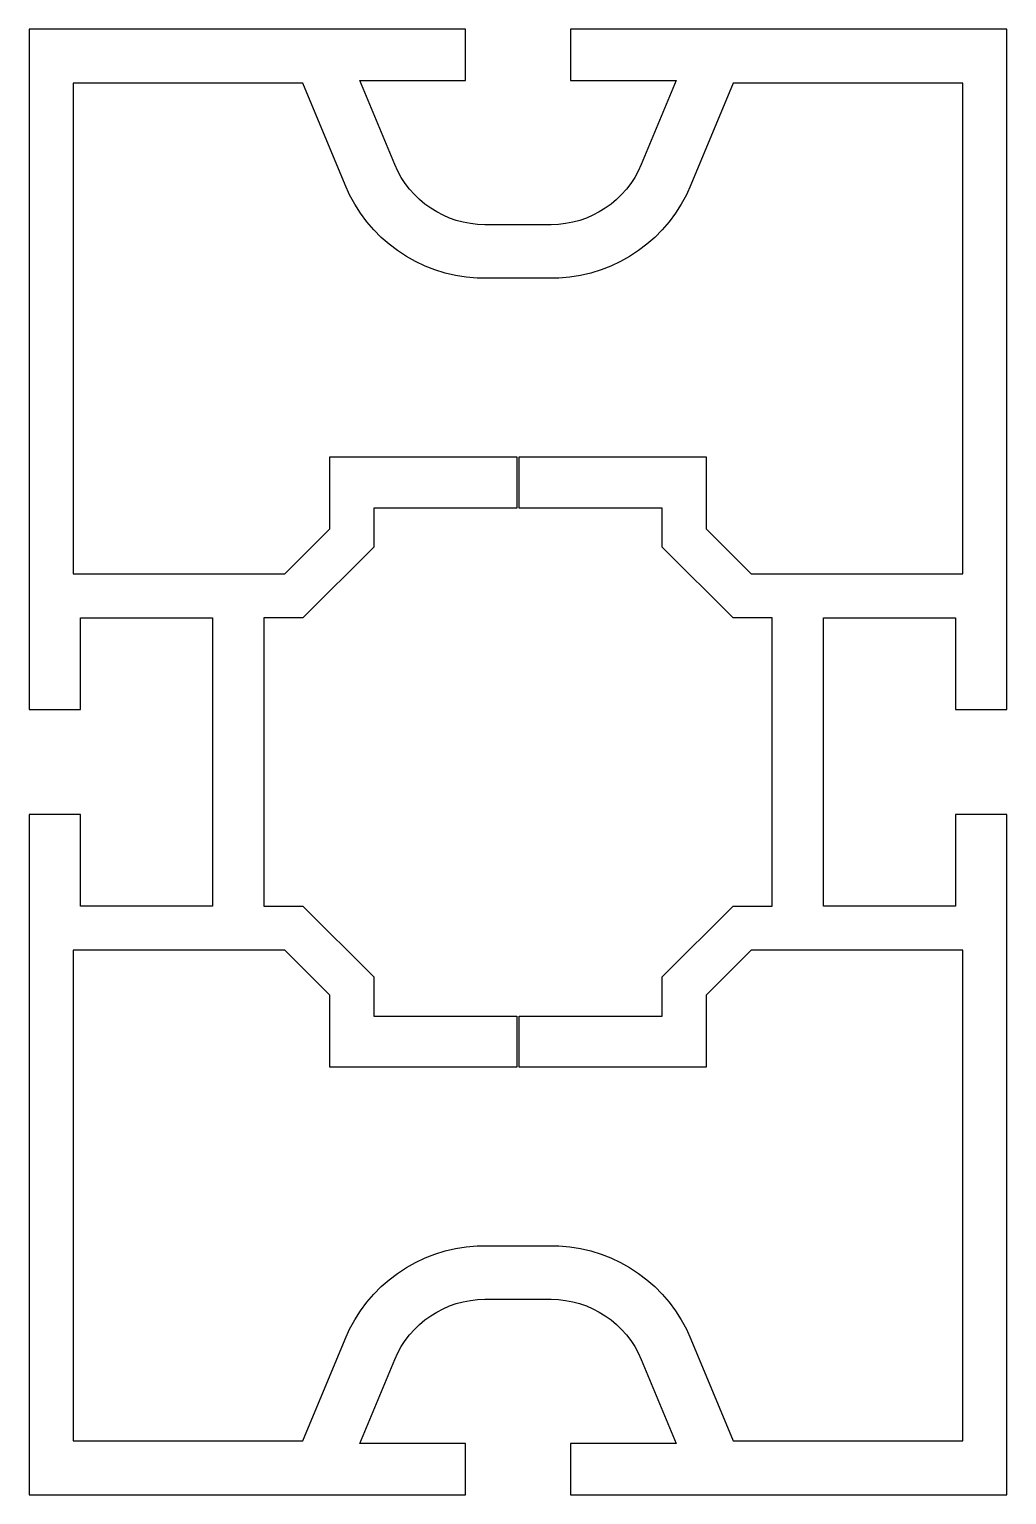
# Model space of a CAD drawing. Header units: millimetres. Extents: x -20.1 to 19.9, y -30 to 30.
import ezdxf

# ---------------------------------------------------------------- set-up
doc = ezdxf.new("R2010")
doc.units = ezdxf.units.MM
doc.header["$LTSCALE"] = 0.0125
doc.layers.add('Profil', color=7, linetype='Continuous')

msp = doc.modelspace()

# ---------------------------------------------------------------- linework, layer by layer
at = {"layer": 'Profil'}
for points in [[(12.384, -0.029), (12.384, 5.871), (17.784, 5.871), (17.784, 2.121), (19.884, 2.121), (19.884, 29.971), (2.034, 29.971), (2.034, 27.871), (6.352, 27.871), (4.931, 24.441, -0.303347), (1.235, 21.971), (-1.467, 21.971, -0.303347), (-5.162, 24.441), (-6.583, 27.871), (-2.266, 27.871), (-2.266, 29.971), (-20.116, 29.971), (-20.116, 2.121), (-18.016, 2.121), (-18.016, 5.871), (-12.616, 5.871), (-12.616, -0.029), (-12.616, -5.929), (-18.016, -5.929), (-18.016, -2.179), (-20.116, -2.179), (-20.116, -30.029), (-2.266, -30.029), (-2.266, -27.929), (-6.583, -27.929), (-5.162, -24.498, -0.303347), (-1.467, -22.029), (1.235, -22.029, -0.303347), (4.931, -24.498), (6.352, -27.929), (2.034, -27.929), (2.034, -30.029), (19.884, -30.029), (19.884, -2.179), (17.784, -2.179), (17.784, -5.929), (12.384, -5.929), (12.384, -0.029)], [(-0.066, 12.471), (7.584, 12.471), (7.584, 9.517), (9.43, 7.671), (18.084, 7.671), (18.084, 27.771), (8.691, 27.771), (6.963, 23.599, -0.289134), (1.559, 19.78), (-1.79, 19.78, -0.289134), (-7.195, 23.599), (-8.923, 27.771), (-18.316, 27.771), (-18.316, 7.671), (-9.661, 7.671), (-7.816, 9.517), (-7.816, 12.471), (-0.166, 12.471), (-0.166, 10.371), (-6.016, 10.371), (-6.016, 8.771), (-8.916, 5.871), (-10.516, 5.871), (-10.516, -0.029), (-10.516, -5.929), (-8.916, -5.929), (-6.016, -8.829), (-6.016, -10.429), (-0.166, -10.429), (-0.166, -12.529), (-7.816, -12.529), (-7.816, -9.574), (-9.661, -7.729), (-18.316, -7.729), (-18.316, -27.829), (-8.923, -27.829), (-7.195, -23.656, -0.289134), (-1.79, -19.837), (1.559, -19.837, -0.289134), (6.963, -23.656), (8.691, -27.829), (18.084, -27.829), (18.084, -7.729), (9.43, -7.729), (7.584, -9.574), (7.584, -12.529), (-0.066, -12.529), (-0.066, -10.429), (5.784, -10.429), (5.784, -8.829), (8.684, -5.929), (10.284, -5.929), (10.284, -0.029), (10.284, 5.871), (8.684, 5.871), (5.784, 8.771), (5.784, 10.371), (-0.066, 10.371)]]:
    msp.add_lwpolyline(points, format="xyb", close=True, dxfattribs=at)

doc.saveas('drawing.dxf')
